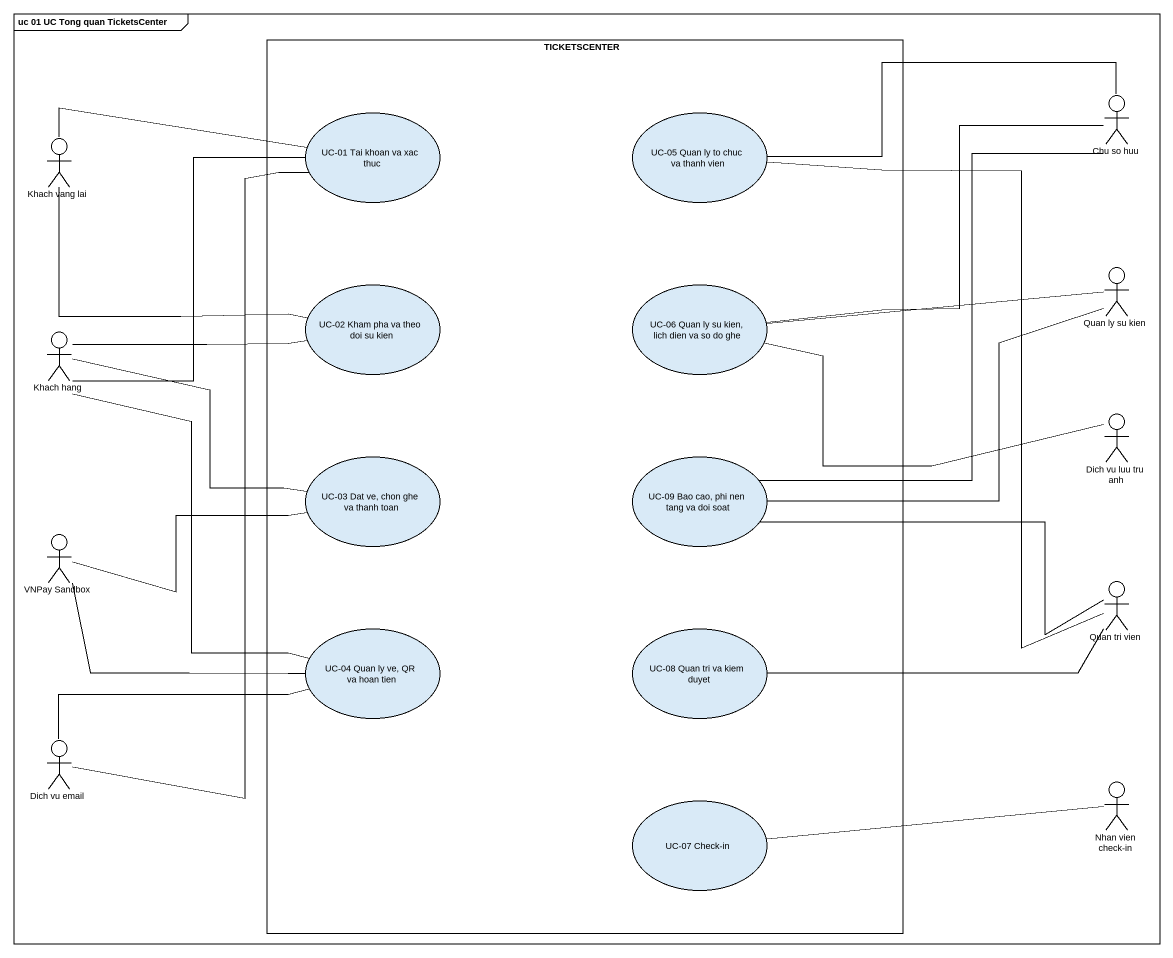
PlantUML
@startuml
mainframe uc 01 UC Tong quan TicketsCenter
rectangle TICKETSCENTER {
  usecase "UC-01 Tai khoan va xac thuc" as UC_01_Tai_khoan_va_xac_thuc
  usecase "UC-05 Quan ly to chuc va thanh vien" as UC_05_Quan_ly_to_chuc_va
  usecase "UC-02 Kham pha va theo doi su kien" as UC_02_Kham_pha_va_theo_doi
  usecase "UC-06 Quan ly su kien, lich dien va so do ghe" as UC_06_Quan_ly_su_kien_lich
  usecase "UC-03 Dat ve, chon ghe va thanh toan" as UC_03_Dat_ve_chon_ghe_va
  usecase "UC-09 Bao cao, phi nen tang va doi soat" as UC_09_Bao_cao_phi_nen_tang
  usecase "UC-04 Quan ly ve, QR va hoan tien" as UC_04_Quan_ly_ve_QR_va_hoan
  usecase "UC-08 Quan tri va kiem duyet" as UC_08_Quan_tri_va_kiem_duyet
  usecase "UC-07 Check-in" as UC_07_Check_in
}
actor "Chu so huu" as Chu_so_huu
actor "Khach vang lai" as Khach_vang_lai
actor "Quan ly su kien" as Quan_ly_su_kien
actor "Khach hang" as Khach_hang
actor "Dich vu luu tru anh" as Dich_vu_luu_tru_anh
actor "VNPay Sandbox" as VNPay_Sandbox
actor "Quan tri vien" as Quan_tri_vien
actor "Dich vu email" as Dich_vu_email
actor "Nhan vien check-in" as Nhan_vien_check_in
Chu_so_huu -left- UC_05_Quan_ly_to_chuc_va
Chu_so_huu -left- UC_06_Quan_ly_su_kien_lich
Chu_so_huu -- UC_09_Bao_cao_phi_nen_tang
Khach_vang_lai -right- UC_01_Tai_khoan_va_xac_thuc
Khach_vang_lai -right- UC_02_Kham_pha_va_theo_doi
Quan_ly_su_kien -left- UC_06_Quan_ly_su_kien_lich
Quan_ly_su_kien -left- UC_09_Bao_cao_phi_nen_tang
Khach_hang -up- UC_01_Tai_khoan_va_xac_thuc
Khach_hang -right- UC_02_Kham_pha_va_theo_doi
Khach_hang -right- UC_03_Dat_ve_chon_ghe_va
Khach_hang -- UC_04_Quan_ly_ve_QR_va_hoan
Dich_vu_luu_tru_anh -left- UC_06_Quan_ly_su_kien_lich
VNPay_Sandbox -right- UC_03_Dat_ve_chon_ghe_va
VNPay_Sandbox -right- UC_04_Quan_ly_ve_QR_va_hoan
Quan_tri_vien -up- UC_05_Quan_ly_to_chuc_va
Quan_tri_vien -left- UC_09_Bao_cao_phi_nen_tang
Quan_tri_vien -left- UC_08_Quan_tri_va_kiem_duyet
Dich_vu_email -up- UC_01_Tai_khoan_va_xac_thuc
Dich_vu_email -right- UC_04_Quan_ly_ve_QR_va_hoan
Nhan_vien_check_in -left- UC_07_Check_in
@enduml
